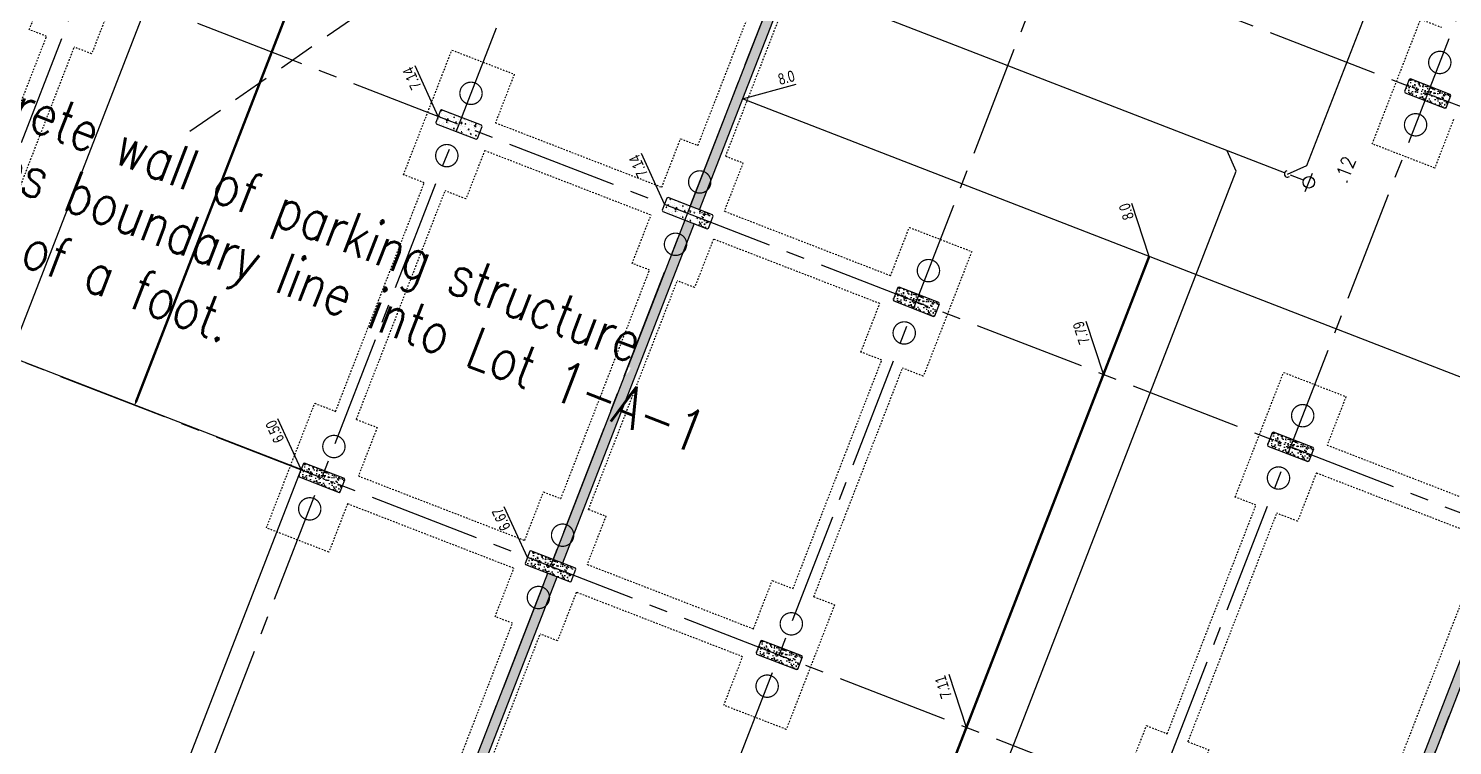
# Model space of a CAD drawing. Header units: feet. Extents: x 308 to 1449, y -4548 to -3843.
# Drawn here: x 907.7 to 1003.5, y -4354.4 to -4306.2 of the extents above; entities that cross this region are included whole.
import ezdxf

# ---------------------------------------------------------------- set-up
doc = ezdxf.new("R2010")
doc.units = ezdxf.units.FT
doc.header["$LTSCALE"] = 10
doc.header["$MEASUREMENT"] = 0
for name, pattern in [('CENTER2', [1.125, 0.75, -0.125, 0.125, -0.125]), ('HIDDEN', [0.375, 0.25, -0.125]), ('HIDDEN2', [0.1875, 0.125, -0.0625])]:
    doc.linetypes.add(name, pattern=pattern)
doc.layers.get('0').update_dxf_attribs({"linetype": 'CONTINUOUS'})
doc.layers.add('alta hide', color=16, linetype='CONTINUOUS', plot=False)
doc.layers.add('g-anno-inv notes', color=1, linetype='CONTINUOUS', plot=False)
for name, color, linetype in [('auger pile', 1, 'CONTINUOUS'), ('conc. wall', 7, 'CONTINUOUS'), ('GRID', 30, 'CENTER2'), ('Mat Footing Dewatering Pump', 80, 'CONTINUOUS'), ('p-ftg.', 4, 'HIDDEN2'), ('p-sanr-pipe', 5, 'CONTINUOUS'), ('p-sanr-symb', 3, 'CONTINUOUS'), ('slabedge', 6, 'CONTINUOUS')]:
    doc.layers.add(name, color=color, linetype=linetype)
doc.styles.add('dimwall', font='arial.ttf', dxfattribs={"width": 0.75, "height": 9})
doc.styles.add('s3', font='simplex.shx', dxfattribs={"width": 0.9, "height": 0.115})
doc.styles.add('STAN', font='ROMANS.SHX', dxfattribs={"width": 0.8})
pattern_1 = [(50, (1448.896, 3227.727), (7.172602, -0.627521), [0.75, -8.25]), (355, (1448.896, 3227.727), (-1.387513, 7.521921), [0.6, -6.6]), (100.4514, (1449.4935, 3227.675), (5.785094, 6.894395), [0.637402, -7.011421]), (46.1842, (1448.896, 3229.727), (10.67241, -1.65519), [1.125, -12.375]), (96.6356, (1449.785, 3229.589), (9.346627, 9.74118), [0.956103, -10.51713]), (351.1842, (1448.896, 3229.727), (9.34662, 9.741186), [0.9, -9.9]), (21, (1449.896, 3229.227), (5.96907, -4.026189), [0.75, -8.25]), (326, (1449.896, 3229.227), (2.433153, 7.2515), [0.6, -6.6]), (71.4514, (1450.393, 3228.8916), (8.402226, 3.225305), [0.637402, -7.011421]), (37.5, (1448.8958, 3227.727), (0.1215986, 3.3289385), [0, -6.52, 0, -6.7, 0, -6.625]), (7.5, (1448.8958, 3227.727), (2.6306954, 3.944117), [0, -3.82, 0, -6.37, 0, -2.525]), (327.5, (1446.6658, 3227.727), (5.3382244, -0.2255487), [0, -2.5, 0, -7.8, 0, -10.35]), (317.5, (1445.6658, 3227.727), (5.831862, 1.00105), [0, -3.25, 0, -5.18, 0, -7.35])]

# ---------------------------------------------------------------- blocks, each defined once
blk = doc.blocks.new('p51')
blk.add_line((0, -1), (0, 1))
blk.add_circle((0, 0), 0.576)
blk = doc.blocks.new('A$C2A3944E8')
at = {"layer": 'conc. wall'}
h = blk.add_hatch(dxfattribs=at)
h.set_pattern_fill('AR-CONC', color=256, style=0)
h.set_pattern_definition([(50, (1537.359, 3961.727), (7.172602, -0.627521), [0.75, -8.25]), (355, (1537.359, 3961.727), (-1.387513, 7.521921), [0.6, -6.6]), (100.4514, (1537.9566, 3961.675), (5.785094, 6.894395), [0.637402, -7.011421]), (46.1842, (1537.359, 3963.727), (10.67241, -1.65519), [1.125, -12.375]), (96.6356, (1538.248, 3963.589), (9.346627, 9.74118), [0.956103, -10.51713]), (351.1842, (1537.359, 3963.727), (9.34662, 9.741186), [0.9, -9.9]), (21, (1538.359, 3963.227), (5.96907, -4.026189), [0.75, -8.25]), (326, (1538.359, 3963.227), (2.433153, 7.2515), [0.6, -6.6]), (71.4514, (1538.856, 3962.8916), (8.402226, 3.225305), [0.637402, -7.011421]), (37.5, (1537.3589, 3961.727), (0.1215986, 3.3289385), [0, -6.52, 0, -6.7, 0, -6.625]), (7.5, (1537.359, 3961.727), (2.6306954, 3.944117), [0, -3.82, 0, -6.37, 0, -2.525]), (327.5, (1535.1289, 3961.727), (5.3382244, -0.2255487), [0, -2.5, 0, -7.8, 0, -10.35]), (317.5, (1534.129, 3961.727), (5.831862, 1.00105), [0, -3.25, 0, -5.18, 0, -7.35])])
h.paths.add_polyline_path([(2172.702481, 1248.262432), (2167.452481, 1248.262432), (2166.702481, 1247.512432), (2166.702481, 1230.262432), (2172.702481, 1230.262432)])
h.paths.add_polyline_path([(2178.702481, 1247.512432), (2177.952481, 1248.262432), (2172.702481, 1248.262432), (2172.702481, 1230.262432), (2178.702481, 1230.262432)])
h.paths.add_polyline_path([(2178.702481, 1230.262432), (2172.702481, 1230.262432), (2172.702481, 1212.262432), (2177.952481, 1212.262432), (2178.702481, 1213.012432)])
h.paths.add_polyline_path([(2172.702481, 1230.262432), (2166.702481, 1230.262432), (2166.702481, 1213.012432), (2167.452481, 1212.262432), (2172.702481, 1212.262432)])
h = blk.add_hatch(dxfattribs=at)
h.set_pattern_fill('AR-CONC', color=256, style=0)
h.set_pattern_definition([(50, (1843.359, 3961.727), (7.172602, -0.627521), [0.75, -8.25]), (355, (1843.359, 3961.727), (-1.387513, 7.521921), [0.6, -6.6]), (100.4514, (1843.9566, 3961.675), (5.785094, 6.894395), [0.637402, -7.011421]), (46.1842, (1843.359, 3963.727), (10.67241, -1.65519), [1.125, -12.375]), (96.6356, (1844.248, 3963.589), (9.346627, 9.74118), [0.956103, -10.51713]), (351.1842, (1843.359, 3963.727), (9.34662, 9.741186), [0.9, -9.9]), (21, (1844.359, 3963.227), (5.96907, -4.026189), [0.75, -8.25]), (326, (1844.359, 3963.227), (2.433153, 7.2515), [0.6, -6.6]), (71.4514, (1844.856, 3962.8916), (8.402226, 3.225305), [0.637402, -7.011421]), (37.5, (1843.3589, 3961.727), (0.1215986, 3.3289385), [0, -6.52, 0, -6.7, 0, -6.625]), (7.5, (1843.359, 3961.727), (2.6306954, 3.944117), [0, -3.82, 0, -6.37, 0, -2.525]), (327.5, (1841.1289, 3961.727), (5.3382244, -0.2255487), [0, -2.5, 0, -7.8, 0, -10.35]), (317.5, (1840.129, 3961.727), (5.831862, 1.00105), [0, -3.25, 0, -5.18, 0, -7.35])])
h.paths.add_polyline_path([(2478.702481, 1248.262432), (2473.452481, 1248.262432), (2472.702481, 1247.512432), (2472.702481, 1230.262432), (2478.702481, 1230.262432)])
h.paths.add_polyline_path([(2484.702481, 1247.512432), (2483.952481, 1248.262432), (2478.702481, 1248.262432), (2478.702481, 1230.262432), (2484.702481, 1230.262432)])
h.paths.add_polyline_path([(2484.702481, 1230.262432), (2478.702481, 1230.262432), (2478.702481, 1212.262432), (2483.952481, 1212.262432), (2484.702481, 1213.012432)])
h.paths.add_polyline_path([(2478.702481, 1230.262432), (2472.702481, 1230.262432), (2472.702481, 1213.012432), (2473.452481, 1212.262432), (2478.702481, 1212.262432)])
h = blk.add_hatch(dxfattribs=at)
h.set_pattern_fill('AR-CONC', color=256, style=0)
h.set_pattern_definition(pattern_1)
h.paths.add_polyline_path([(1872.702481, 1032.262432), (1872.702481, 1024.262432), (1884.702481, 1024.262432, -0.2807764064), (1889.579375, 1032.262432)])
h.paths.add_polyline_path([(1889.579375, 1032.262432, 0.2807764064), (1884.702481, 1024.262432), (1902.702481, 1024.262432, 0.2807764064), (1897.825586, 1032.262432)])
h.paths.add_polyline_path([(1897.825586, 1032.262432, -0.2807764064), (1902.702481, 1024.262432), (1920.702481, 1024.262432), (1920.702481, 1032.262432)])
h.paths.add_polyline_path([(1962.839592, 1024.262432), (1962.839592, 1032.262432), (1920.702481, 1032.262432), (1920.702481, 1024.262432)])
h.paths.add_polyline_path([(2089.921776, 1024.262432), (2089.921776, 1032.262432), (1962.839592, 1032.262432), (1962.839592, 1024.262432)])
h.paths.add_polyline_path([(2118.702481, 1024.262432), (2118.702481, 1032.262432), (2089.921776, 1032.262432), (2089.921776, 1024.262432)])
h.paths.add_polyline_path([(2136.702481, 1024.262432, -0.2807764064), (2141.579375, 1032.262432), (2118.702481, 1032.262432), (2118.702481, 1024.262432)])
h.paths.add_polyline_path([(2154.702481, 1024.262432, 0.2807764064), (2149.825586, 1032.262432), (2141.579375, 1032.262432, 0.2807764064), (2136.702481, 1024.262432)])
h.paths.add_polyline_path([(2166.702481, 1024.262432), (2166.702481, 1032.262432), (2149.825586, 1032.262432, -0.2807764064), (2154.702481, 1024.262432)])
h.paths.add_polyline_path([(2178.702481, 1032.262432), (2178.702481, 1024.262432), (2190.702481, 1024.262432, -0.2807764064), (2195.579375, 1032.262432)])
h.paths.add_polyline_path([(2208.702481, 1024.262432, 0.2807764064), (2203.825586, 1032.262432), (2195.579375, 1032.262432, 0.2807764064), (2190.702481, 1024.262432)])
h.paths.add_polyline_path([(2345.630316, 1024.262432), (2345.630316, 1029.949149, -0.1832236295), (2337.643242, 1032.262432), (2203.825586, 1032.262432, -0.2807764064), (2208.702481, 1024.262432)])
h.paths.add_polyline_path([(2442.702481, 1024.262432, -0.2807764064), (2447.579375, 1032.262432), (2345.630316, 1032.262432), (2345.630316, 1024.262432)])
h.paths.add_polyline_path([(2460.702481, 1024.262432, 0.2807764064), (2455.825586, 1032.262432), (2447.579375, 1032.262432, 0.2807764064), (2442.702481, 1024.262432)])
h.paths.add_polyline_path([(2472.702481, 1024.262432), (2472.702481, 1032.262432), (2455.825586, 1032.262432, -0.2807764064), (2460.702481, 1024.262432)])
h.paths.add_polyline_path([(1960.862303, 1032.283228), (1960.862303, 1056.403036), (1947.067624, 1056.403036), (1947.067624, 1032.283228)], flags=9)
h.paths.add_polyline_path([(2087.944487, 1031.77858), (2087.944487, 1055.898388), (2074.149808, 1055.898388), (2074.149808, 1031.77858)], flags=9)
h = blk.add_hatch(dxfattribs=at)
h.set_pattern_fill('AR-CONC', color=256, style=0)
h.set_pattern_definition([(50, (1537.359, 3763.727), (7.172602, -0.627521), [0.75, -8.25]), (355, (1537.359, 3763.727), (-1.387513, 7.521921), [0.6, -6.6]), (100.4514, (1537.9566, 3763.675), (5.785094, 6.894395), [0.637402, -7.011421]), (46.1842, (1537.359, 3765.727), (10.67241, -1.65519), [1.125, -12.375]), (96.6356, (1538.248, 3765.589), (9.346627, 9.74118), [0.956103, -10.51713]), (351.1842, (1537.359, 3765.727), (9.34662, 9.741186), [0.9, -9.9]), (21, (1538.359, 3765.227), (5.96907, -4.026189), [0.75, -8.25]), (326, (1538.359, 3765.227), (2.433153, 7.2515), [0.6, -6.6]), (71.4514, (1538.856, 3764.8916), (8.402226, 3.225305), [0.637402, -7.011421]), (37.5, (1537.3589, 3763.727), (0.1215986, 3.3289385), [0, -6.52, 0, -6.7, 0, -6.625]), (7.5, (1537.359, 3763.727), (2.6306954, 3.944117), [0, -3.82, 0, -6.37, 0, -2.525]), (327.5, (1535.1289, 3763.727), (5.3382244, -0.2255487), [0, -2.5, 0, -7.8, 0, -10.35]), (317.5, (1534.129, 3763.727), (5.831862, 1.00105), [0, -3.25, 0, -5.18, 0, -7.35])])
h.paths.add_polyline_path([(2172.702481, 1050.262432), (2167.452481, 1050.262432), (2166.702481, 1049.512432), (2166.702481, 1032.262432), (2172.702481, 1032.262432)])
h.paths.add_polyline_path([(2178.702481, 1049.512432), (2177.952481, 1050.262432), (2172.702481, 1050.262432), (2172.702481, 1032.262432), (2178.702481, 1032.262432)])
h.paths.add_polyline_path([(2178.702481, 1032.262432), (2172.702481, 1032.262432), (2172.702481, 1014.262432), (2177.952481, 1014.262432), (2178.702481, 1015.012432)])
h.paths.add_polyline_path([(2172.702481, 1032.262432), (2166.702481, 1032.262432), (2166.702481, 1015.012432), (2167.452481, 1014.262432), (2172.702481, 1014.262432)])
h = blk.add_hatch(dxfattribs=at)
h.set_pattern_fill('AR-CONC', color=256, style=0)
h.set_pattern_definition([(50, (1843.359, 3763.727), (7.172602, -0.627521), [0.75, -8.25]), (355, (1843.359, 3763.727), (-1.387513, 7.521921), [0.6, -6.6]), (100.4514, (1843.9566, 3763.675), (5.785094, 6.894395), [0.637402, -7.011421]), (46.1842, (1843.359, 3765.727), (10.67241, -1.65519), [1.125, -12.375]), (96.6356, (1844.248, 3765.589), (9.346627, 9.74118), [0.956103, -10.51713]), (351.1842, (1843.359, 3765.727), (9.34662, 9.741186), [0.9, -9.9]), (21, (1844.359, 3765.227), (5.96907, -4.026189), [0.75, -8.25]), (326, (1844.359, 3765.227), (2.433153, 7.2515), [0.6, -6.6]), (71.4514, (1844.856, 3764.8916), (8.402226, 3.225305), [0.637402, -7.011421]), (37.5, (1843.3589, 3763.727), (0.1215986, 3.3289385), [0, -6.52, 0, -6.7, 0, -6.625]), (7.5, (1843.359, 3763.727), (2.6306954, 3.944117), [0, -3.82, 0, -6.37, 0, -2.525]), (327.5, (1841.1289, 3763.727), (5.3382244, -0.2255487), [0, -2.5, 0, -7.8, 0, -10.35]), (317.5, (1840.129, 3763.727), (5.831862, 1.00105), [0, -3.25, 0, -5.18, 0, -7.35])])
h.paths.add_polyline_path([(2478.702481, 1050.262432), (2473.452481, 1050.262432), (2472.702481, 1049.512432), (2472.702481, 1032.262432), (2478.702481, 1032.262432)])
h.paths.add_polyline_path([(2484.702481, 1049.512432), (2483.952481, 1050.262432), (2478.702481, 1050.262432), (2478.702481, 1032.262432), (2484.702481, 1032.262432)])
h.paths.add_polyline_path([(2484.702481, 1032.262432), (2478.702481, 1032.262432), (2478.702481, 1014.262432), (2483.952481, 1014.262432), (2484.702481, 1015.012432)])
h.paths.add_polyline_path([(2478.702481, 1032.262432), (2472.702481, 1032.262432), (2472.702481, 1015.012432), (2473.452481, 1014.262432), (2478.702481, 1014.262432)])
h = blk.add_hatch(dxfattribs=at)
h.set_pattern_fill('AR-CONC', color=256, style=0)
h.set_pattern_definition(pattern_1)
h.paths.add_polyline_path([(2501.579375, 1032.262432), (2484.702481, 1032.262432), (2484.702481, 1024.262432), (2496.702481, 1024.262432, -0.2807764064)])
h.paths.add_polyline_path([(2509.825586, 1032.262432), (2501.579375, 1032.262432, 0.2807764064), (2496.702481, 1024.262432), (2514.702481, 1024.262432, 0.2807764064)])
h.paths.add_polyline_path([(2753.579375, 1032.262432), (2509.825586, 1032.262432, -0.2807764064), (2514.702481, 1024.262432), (2748.702481, 1024.262432, -0.2807764064)])
h.paths.add_polyline_path([(2761.825586, 1032.262432), (2753.579375, 1032.262432, 0.2807764064), (2748.702481, 1024.262432), (2766.702481, 1024.262432, 0.2807764064)])
h.paths.add_polyline_path([(2778.702481, 1032.262432), (2761.825586, 1032.262432, -0.2807764064), (2766.702481, 1024.262432), (2778.702481, 1024.262432)])
h = blk.add_hatch(dxfattribs=at)
h.set_pattern_fill('AR-CONC', color=256, style=0)
h.set_pattern_definition([(50, (1537.359, 3565.727), (7.172602, -0.627521), [0.75, -8.25]), (355, (1537.359, 3565.727), (-1.387513, 7.521921), [0.6, -6.6]), (100.4514, (1537.9566, 3565.675), (5.785094, 6.894395), [0.637402, -7.011421]), (46.1842, (1537.359, 3567.727), (10.67241, -1.65519), [1.125, -12.375]), (96.6356, (1538.248, 3567.589), (9.346627, 9.74118), [0.956103, -10.51713]), (351.1842, (1537.359, 3567.727), (9.34662, 9.741186), [0.9, -9.9]), (21, (1538.359, 3567.227), (5.96907, -4.026189), [0.75, -8.25]), (326, (1538.359, 3567.227), (2.433153, 7.2515), [0.6, -6.6]), (71.4514, (1538.856, 3566.8916), (8.402226, 3.225305), [0.637402, -7.011421]), (37.5, (1537.3589, 3565.727), (0.1215986, 3.3289385), [0, -6.52, 0, -6.7, 0, -6.625]), (7.5, (1537.359, 3565.727), (2.6306954, 3.944117), [0, -3.82, 0, -6.37, 0, -2.525]), (327.5, (1535.1289, 3565.727), (5.3382244, -0.2255487), [0, -2.5, 0, -7.8, 0, -10.35]), (317.5, (1534.129, 3565.727), (5.831862, 1.00105), [0, -3.25, 0, -5.18, 0, -7.35])])
h.paths.add_polyline_path([(2172.702481, 852.262432), (2167.452481, 852.262432), (2166.702481, 851.512432), (2166.702481, 834.262432), (2172.702481, 834.262432)])
h.paths.add_polyline_path([(2178.702481, 851.512432), (2177.952481, 852.262432), (2172.702481, 852.262432), (2172.702481, 834.262432), (2178.702481, 834.262432)])
h.paths.add_polyline_path([(2178.702481, 834.262432), (2172.702481, 834.262432), (2172.702481, 816.262432), (2177.952481, 816.262432), (2178.702481, 817.012432)])
h.paths.add_polyline_path([(2172.702481, 834.262432), (2166.702481, 834.262432), (2166.702481, 817.012432), (2167.452481, 816.262432), (2172.702481, 816.262432)])
h = blk.add_hatch(dxfattribs=at)
h.set_pattern_fill('AR-CONC', color=256, style=0)
h.set_pattern_definition([(50, (1843.359, 3565.727), (7.172602, -0.627521), [0.75, -8.25]), (355, (1843.359, 3565.727), (-1.387513, 7.521921), [0.6, -6.6]), (100.4514, (1843.9566, 3565.675), (5.785094, 6.894395), [0.637402, -7.011421]), (46.1842, (1843.359, 3567.727), (10.67241, -1.65519), [1.125, -12.375]), (96.6356, (1844.248, 3567.589), (9.346627, 9.74118), [0.956103, -10.51713]), (351.1842, (1843.359, 3567.727), (9.34662, 9.741186), [0.9, -9.9]), (21, (1844.359, 3567.227), (5.96907, -4.026189), [0.75, -8.25]), (326, (1844.359, 3567.227), (2.433153, 7.2515), [0.6, -6.6]), (71.4514, (1844.856, 3566.8916), (8.402226, 3.225305), [0.637402, -7.011421]), (37.5, (1843.3589, 3565.727), (0.1215986, 3.3289385), [0, -6.52, 0, -6.7, 0, -6.625]), (7.5, (1843.359, 3565.727), (2.6306954, 3.944117), [0, -3.82, 0, -6.37, 0, -2.525]), (327.5, (1841.1289, 3565.727), (5.3382244, -0.2255487), [0, -2.5, 0, -7.8, 0, -10.35]), (317.5, (1840.129, 3565.727), (5.831862, 1.00105), [0, -3.25, 0, -5.18, 0, -7.35])])
h.paths.add_polyline_path([(2478.702481, 852.262432), (2473.452481, 852.262432), (2472.702481, 851.512432), (2472.702481, 834.262432), (2478.702481, 834.262432)])
h.paths.add_polyline_path([(2484.702481, 851.512432), (2483.952481, 852.262432), (2478.702481, 852.262432), (2478.702481, 834.262432), (2484.702481, 834.262432)])
h.paths.add_polyline_path([(2484.702481, 834.262432), (2478.702481, 834.262432), (2478.702481, 816.262432), (2483.952481, 816.262432), (2484.702481, 817.012432)])
h.paths.add_polyline_path([(2478.702481, 834.262432), (2472.702481, 834.262432), (2472.702481, 817.012432), (2473.452481, 816.262432), (2478.702481, 816.262432)])
h = blk.add_hatch(dxfattribs=at)
h.set_pattern_fill('AR-CONC', color=256, style=0)
h.set_pattern_definition([(50, (1843.359, 3241.727), (7.172602, -0.627521), [0.75, -8.25]), (355, (1843.359, 3241.727), (-1.387513, 7.521921), [0.6, -6.6]), (100.4514, (1843.9566, 3241.675), (5.785094, 6.894395), [0.637402, -7.011421]), (46.1842, (1843.359, 3243.727), (10.67241, -1.65519), [1.125, -12.375]), (96.6356, (1844.248, 3243.589), (9.346627, 9.74118), [0.956103, -10.51713]), (351.1842, (1843.359, 3243.727), (9.34662, 9.741186), [0.9, -9.9]), (21, (1844.359, 3243.227), (5.96907, -4.026189), [0.75, -8.25]), (326, (1844.359, 3243.227), (2.433153, 7.2515), [0.6, -6.6]), (71.4514, (1844.856, 3242.8916), (8.402226, 3.225305), [0.637402, -7.011421]), (37.5, (1843.3589, 3241.727), (0.1215986, 3.3289385), [0, -6.52, 0, -6.7, 0, -6.625]), (7.5, (1843.359, 3241.727), (2.6306954, 3.944117), [0, -3.82, 0, -6.37, 0, -2.525]), (327.5, (1841.1289, 3241.727), (5.3382244, -0.2255487), [0, -2.5, 0, -7.8, 0, -10.35]), (317.5, (1840.129, 3241.727), (5.831862, 1.00105), [0, -3.25, 0, -5.18, 0, -7.35])])
h.paths.add_polyline_path([(2478.702481, 528.262432), (2473.452481, 528.262432), (2472.702481, 527.512432), (2472.702481, 510.262432), (2478.702481, 510.262432)])
h.paths.add_polyline_path([(2484.702481, 527.512432), (2483.952481, 528.262432), (2478.702481, 528.262432), (2478.702481, 510.262432), (2484.702481, 510.262432)])
h.paths.add_polyline_path([(2484.702481, 510.262432), (2478.702481, 510.262432), (2478.702481, 492.262432), (2483.952481, 492.262432), (2484.702481, 493.012432)])
h.paths.add_polyline_path([(2478.702481, 510.262432), (2472.702481, 510.262432), (2472.702481, 493.012432), (2473.452481, 492.262432), (2478.702481, 492.262432)])
h = blk.add_hatch(dxfattribs=at)
h.set_pattern_fill('AR-CONC', color=256, style=0)
h.set_pattern_definition([(50, (2149.359, 3241.727), (7.172602, -0.627521), [0.75, -8.25]), (355, (2149.359, 3241.727), (-1.387513, 7.521921), [0.6, -6.6]), (100.4514, (2149.9566, 3241.675), (5.785094, 6.894395), [0.637402, -7.011421]), (46.1842, (2149.359, 3243.727), (10.67241, -1.65519), [1.125, -12.375]), (96.6356, (2150.248, 3243.589), (9.346627, 9.74118), [0.956103, -10.51713]), (351.1842, (2149.359, 3243.727), (9.34662, 9.741186), [0.9, -9.9]), (21, (2150.359, 3243.227), (5.96907, -4.026189), [0.75, -8.25]), (326, (2150.359, 3243.227), (2.433153, 7.2515), [0.6, -6.6]), (71.4514, (2150.856, 3242.8916), (8.402226, 3.225305), [0.637402, -7.011421]), (37.5, (2149.3589, 3241.727), (0.1215986, 3.3289385), [0, -6.52, 0, -6.7, 0, -6.625]), (7.5, (2149.359, 3241.727), (2.6306954, 3.944117), [0, -3.82, 0, -6.37, 0, -2.525]), (327.5, (2147.1289, 3241.727), (5.3382244, -0.2255487), [0, -2.5, 0, -7.8, 0, -10.35]), (317.5, (2146.129, 3241.727), (5.831862, 1.00105), [0, -3.25, 0, -5.18, 0, -7.35])])
h.paths.add_polyline_path([(2784.702481, 528.262432), (2779.452481, 528.262432), (2778.702481, 527.512432), (2778.702481, 510.262432), (2784.702481, 510.262432)])
h.paths.add_polyline_path([(2790.702481, 527.512432), (2789.952481, 528.262432), (2784.702481, 528.262432), (2784.702481, 510.262432), (2790.702481, 510.262432)])
h.paths.add_polyline_path([(2790.702481, 510.262432), (2784.702481, 510.262432), (2784.702481, 492.262432), (2789.952481, 492.262432), (2790.702481, 493.012432)])
h.paths.add_polyline_path([(2784.702481, 510.262432), (2778.702481, 510.262432), (2778.702481, 493.012432), (2779.452481, 492.262432), (2784.702481, 492.262432)])
h = blk.add_hatch(dxfattribs=at)
h.set_pattern_fill('AR-CONC', color=256, style=0)
h.set_pattern_definition([(50, (1448.896, 3235.727), (7.172602, -0.627521), [0.75, -8.25]), (355, (1448.896, 3235.727), (-1.387513, 7.521921), [0.6, -6.6]), (100.4514, (1449.4935, 3235.675), (5.785094, 6.894395), [0.637402, -7.011421]), (46.1842, (1448.896, 3237.727), (10.67241, -1.65519), [1.125, -12.375]), (96.6356, (1449.785, 3237.589), (9.346627, 9.74118), [0.956103, -10.51713]), (351.1842, (1448.896, 3237.727), (9.34662, 9.741186), [0.9, -9.9]), (21, (1449.896, 3237.227), (5.96907, -4.026189), [0.75, -8.25]), (326, (1449.896, 3237.227), (2.433153, 7.2515), [0.6, -6.6]), (71.4514, (1450.393, 3236.8916), (8.402226, 3.225305), [0.637402, -7.011421]), (37.5, (1448.8958, 3235.727), (0.1215986, 3.3289385), [0, -6.52, 0, -6.7, 0, -6.625]), (7.5, (1448.8958, 3235.727), (2.6306954, 3.944117), [0, -3.82, 0, -6.37, 0, -2.525]), (327.5, (1446.6658, 3235.727), (5.3382244, -0.2255487), [0, -2.5, 0, -7.8, 0, -10.35]), (317.5, (1445.6658, 3235.727), (5.831862, 1.00105), [0, -3.25, 0, -5.18, 0, -7.35])])
h.paths.add_polyline_path([(2241.974281, 312.262432), (2241.974281, 320.262432), (2199.702481, 320.262432), (2199.702481, 312.262432)])
h.paths.add_polyline_path([(2241.974281, 320.262432), (2241.974281, 312.262432), (2374.029402, 312.262432), (2374.029402, 320.262432)])
h.paths.add_polyline_path([(2374.029402, 312.262432), (2473.452481, 312.262432), (2472.702481, 313.012432), (2472.702481, 317.554228, -0.0954166667), (2470.640223, 320.262432), (2374.029402, 320.262432)])
at = {"layer": 'auger pile', "const_width": 1}
for points in [[(2154.702481, 1230.262432, 1), (2136.702481, 1230.262432, 1)], [(2190.702481, 1230.262432, -1), (2208.702481, 1230.262432, -1)], [(2460.702481, 1230.262432, 1), (2442.702481, 1230.262432, 1)], [(2496.702481, 1230.262432, -1), (2514.702481, 1230.262432, -1)], [(2154.702481, 1032.262432, 1), (2136.702481, 1032.262432, 1)], [(2190.702481, 1032.262432, -1), (2208.702481, 1032.262432, -1)], [(2460.702481, 1032.262432, 1), (2442.702481, 1032.262432, 1)], [(2496.702481, 1032.262432, -1), (2514.702481, 1032.262432, -1)], [(2154.702481, 834.262432, 1), (2136.702481, 834.262432, 1)], [(2190.702481, 834.262432, -1), (2208.702481, 834.262432, -1)], [(2460.702481, 834.262432, 1), (2442.702481, 834.262432, 1)], [(2496.702481, 834.262432, -1), (2514.702481, 834.262432, -1)], [(2460.702481, 510.262432, 1), (2442.702481, 510.262432, 1)], [(2496.702481, 510.262432, -1), (2514.702481, 510.262432, -1)], [(2766.702481, 510.262432, 1), (2748.702481, 510.262432, 1)], [(2802.702481, 510.262432, -1), (2820.702481, 510.262432, -1)]]:
    blk.add_lwpolyline(points, format="xyb", close=True, dxfattribs=at)
at = {"layer": 'conc. wall'}
for p, q in [((1872.702481, 1032.262432), (2166.702481, 1032.262432)), ((1872.702481, 1024.262432), (2166.702481, 1024.262432)), ((2472.702481, 1032.262432), (2178.702481, 1032.262432)), ((2472.702481, 1024.262432), (2178.702481, 1024.262432)), ((2484.702481, 1032.262432), (2778.702481, 1032.262432)), ((2484.702481, 1024.262432), (2778.702481, 1024.262432)), ((2177.952481, 312.262432), (2473.452481, 312.262432)), ((2178.702481, 320.262432), (2472.702481, 320.262432))]:
    blk.add_line(p, q, dxfattribs=at)
for points in [[(2166.702481, 1247.512432), (2166.702481, 1213.012432), (2167.452481, 1212.262432), (2177.952481, 1212.262432), (2178.702481, 1213.012432), (2178.702481, 1247.512432), (2177.952481, 1248.262432), (2167.452481, 1248.262432)], [(2472.702481, 1247.512432), (2472.702481, 1213.012432), (2473.452481, 1212.262432), (2483.952481, 1212.262432), (2484.702481, 1213.012432), (2484.702481, 1247.512432), (2483.952481, 1248.262432), (2473.452481, 1248.262432)], [(2166.702481, 1051.512432), (2166.702481, 1013.012432), (2167.452481, 1012.262432), (2177.952481, 1012.262432), (2178.702481, 1013.012432), (2178.702481, 1051.512432), (2177.952481, 1052.262432), (2167.452481, 1052.262432)], [(2472.702481, 1051.512432), (2472.702481, 1013.012432), (2473.452481, 1012.262432), (2483.952481, 1012.262432), (2484.702481, 1013.012432), (2484.702481, 1051.512432), (2483.952481, 1052.262432), (2473.452481, 1052.262432)], [(2166.702481, 851.512432), (2166.702481, 817.012432), (2167.452481, 816.262432), (2177.952481, 816.262432), (2178.702481, 817.012432), (2178.702481, 851.512432), (2177.952481, 852.262432), (2167.452481, 852.262432)], [(2472.702481, 851.512432), (2472.702481, 817.012432), (2473.452481, 816.262432), (2483.952481, 816.262432), (2484.702481, 817.012432), (2484.702481, 851.512432), (2483.952481, 852.262432), (2473.452481, 852.262432)], [(2472.702481, 527.512432), (2472.702481, 493.012432), (2473.452481, 492.262432), (2483.952481, 492.262432), (2484.702481, 493.012432), (2484.702481, 527.512432), (2483.952481, 528.262432), (2473.452481, 528.262432)], [(2778.702481, 527.512432), (2778.702481, 493.012432), (2779.452481, 492.262432), (2789.952481, 492.262432), (2790.702481, 493.012432), (2790.702481, 527.512432), (2789.952481, 528.262432), (2779.452481, 528.262432)]]:
    blk.add_lwpolyline(points, close=True, dxfattribs=at)
at = {"layer": 'p-ftg.'}
for p, q in [((2424.702481, 1581.262432), (2466.702481, 1581.262432)), ((2424.702481, 1566.262432), (2424.702481, 1581.262432)), ((2226.702481, 1566.262432), (2424.702481, 1566.262432)), ((2226.702481, 1542.262432), (2424.702481, 1542.262432)), ((2424.702481, 1527.262432), (2424.702481, 1542.262432)), ((2532.702481, 1527.262432), (2424.702481, 1527.262432)), ((2226.702481, 1239.262432), (2424.702481, 1239.262432)), ((2226.702481, 1221.262432), (2424.702481, 1221.262432)), ((2160.702481, 1203.262432), (2160.702481, 1059.262432)), ((2184.702481, 1203.262432), (2184.702481, 1059.262432)), ((2466.702481, 1203.262432), (2466.702481, 1059.262432)), ((2490.702481, 1203.262432), (2490.702481, 1059.262432)), ((1920.702481, 1044.262432), (2118.702481, 1044.262432)), ((2226.702481, 1044.262432), (2424.702481, 1044.262432)), ((2532.702481, 1044.262432), (2730.702481, 1044.262432)), ((1920.702481, 1020.262432), (2118.702481, 1020.262432)), ((2226.702481, 1020.262432), (2424.702481, 1020.262432)), ((2532.702481, 1020.262432), (2730.702481, 1020.262432)), ((2160.702481, 861.262432), (2160.702481, 1005.262432)), ((2184.702481, 861.262432), (2184.702481, 1005.262432)), ((2466.702481, 861.262432), (2466.702481, 1005.262432)), ((2490.702481, 861.262432), (2490.702481, 1005.262432)), ((2226.702481, 843.262432), (2424.702481, 843.262432)), ((2226.702481, 825.262432), (2424.702481, 825.262432)), ((2226.702481, 519.262432), (2424.702481, 519.262432)), ((2226.702481, 501.262432), (2424.702481, 501.262432)), ((2466.702481, 483.262432), (2466.702481, 351.262432)), ((2490.702481, 483.262432), (2490.702481, 351.262432)), ((2199.702481, 336.262432), (2451.702481, 336.262432))]:
    blk.add_line(p, q, dxfattribs=at)
for points in [[(2118.702481, 1257.262432), (2226.702481, 1257.262432), (2226.702481, 1239.262432)], [(2160.702481, 1203.262432), (2118.702481, 1203.262432), (2118.702481, 1257.262432)], [(2424.702481, 1257.262432), (2532.702481, 1257.262432), (2532.702481, 1203.262432), (2490.702481, 1203.262432)], [(2424.702481, 1239.262432), (2424.702481, 1257.262432)], [(2226.702481, 1221.262432), (2226.702481, 1203.262432), (2184.702481, 1203.262432)], [(2466.702481, 1203.262432), (2424.702481, 1203.262432), (2424.702481, 1221.262432)], [(2118.702481, 1059.262432), (2160.702481, 1059.262432)], [(2118.702481, 1044.262432), (2118.702481, 1059.262432)], [(2184.702481, 1059.262432), (2226.702481, 1059.262432), (2226.702481, 1044.262432)], [(2424.702481, 1059.262432), (2466.702481, 1059.262432)], [(2424.702481, 1044.262432), (2424.702481, 1059.262432)], [(2490.702481, 1059.262432), (2532.702481, 1059.262432), (2532.702481, 1044.262432)], [(2160.702481, 1005.262432), (2118.702481, 1005.262432), (2118.702481, 1020.262432)], [(2226.702481, 1020.262432), (2226.702481, 1005.262432), (2184.702481, 1005.262432)], [(2466.702481, 1005.262432), (2424.702481, 1005.262432), (2424.702481, 1020.262432)], [(2532.702481, 1020.262432), (2532.702481, 1005.262432), (2490.702481, 1005.262432)], [(2118.702481, 861.262432), (2160.702481, 861.262432)], [(2226.702481, 825.262432), (2226.702481, 807.262432), (2118.702481, 807.262432), (2118.702481, 861.262432)], [(2184.702481, 861.262432), (2226.702481, 861.262432), (2226.702481, 843.262432)], [(2424.702481, 861.262432), (2466.702481, 861.262432)], [(2490.702481, 861.262432), (2532.702481, 861.262432), (2532.702481, 807.262432), (2424.702481, 807.262432), (2424.702481, 825.262432)], [(2424.702481, 843.262432), (2424.702481, 861.262432)], [(2118.702481, 537.262432), (2226.702481, 537.262432), (2226.702481, 519.262432)], [(2424.702481, 537.262432), (2532.702481, 537.262432), (2532.702481, 483.262432), (2490.702481, 483.262432)], [(2424.702481, 519.262432), (2424.702481, 537.262432)], [(2730.702481, 537.262432), (2838.702481, 537.262432), (2838.702481, 519.262432)], [(2772.702481, 483.262432), (2730.702481, 483.262432), (2730.702481, 537.262432)], [(2226.702481, 501.262432), (2226.702481, 483.262432), (2184.702481, 483.262432)], [(2466.702481, 483.262432), (2424.702481, 483.262432), (2424.702481, 501.262432)]]:
    blk.add_lwpolyline(points, dxfattribs=at)
at = {"layer": 'slabedge'}
for p, q in [((2172.702481, 1248.262432), (2172.702481, 1524.262432)), ((2172.702481, 1248.262432), (2204.12957, 1280.44492)), ((2478.702481, 1248.262432), (2510.12957, 1280.44492)), ((1866.702481, 1248.262432), (2172.702481, 1248.262432)), ((2172.702481, 1052.262432), (2204.12957, 1084.44492)), ((2478.702481, 1052.262432), (2510.12957, 1084.44492)), ((2580.702481, 320.262432), (2580.702481, 1024.262432)), ((2580.702481, 1024.262432), (2607.513212, 988.14375)), ((2172.702481, 672.262432), (2207.503014, 700.763264)), ((2478.702481, 672.262432), (2513.503014, 700.763264)), ((2580.702481, 672.262432), (2615.503014, 700.763264))]:
    blk.add_line(p, q, dxfattribs=at)
for points in [[(2172.702481, 1392.262432, 0, 12, 0), (2192.041431, 1392.262432, 2, 2, 0), (2886.702481, 1392.262432, 2, 2, 0)], [(540.702481, 672.262432, 0, 12, 0), (560.041431, 672.262432, 2, 2, 0), (2580.702481, 672.262432, 2, 2, 0)]]:
    blk.add_lwpolyline(points, format="xyseb", dxfattribs=at)
at = {"layer": 'slabedge', "style": 'dimwall', "width": 0.75}
for s, rotation, p in [('6.50', 45.926608524, (2190.512002, 1269.365591)), ('7.14', 45.926608524, (2496.512002, 1269.365591)), ('6.67', 45.926608524, (2190.512002, 1073.365591)), ('7.14', 45.926608524, (2496.512002, 1073.365591)), ('8.0', 306.340107478, (2602.12836, 1000.176788)), ('7.11', 39.070461247, (2192.061507, 692.205728)), ('7.79', 39.070461247, (2499.050049, 691.790138)), ('8.0', 39.070461247, (2605.600817, 694.973867))]:
    blk.add_text(s, height=9, rotation=rotation, dxfattribs=at).set_placement(p)

msp = doc.modelspace()

# ---------------------------------------------------------------- linework, layer by layer
at = {"layer": 'GRID'}
for p, q in [((838.084, -4492.157), (955.659, -4189.03)), ((863.256, -4501.921), (980.832, -4198.793)), ((934.579, -4529.585), (1061.733, -4201.764)), ((878.64, -4507.888), (996.215, -4204.76)), ((894.023, -4513.855), (1011.599, -4210.727)), ((919.196, -4523.619), (1036.771, -4220.491)), ((875.868, -4261.702), (1037.756, -4324.495)), ((866.647, -4285.477), (1028.535, -4348.269)), ((857.425, -4309.251), (1019.314, -4372.043))]:
    msp.add_line(p, q, dxfattribs=at)
at = {"layer": 'Mat Footing Dewatering Pump', "linetype": 'HIDDEN'}
msp.add_line((918.578, -4313.096), (981.178, -4269.614), dxfattribs=at)
at = {"layer": 'p-sanr-pipe'}
for p, q in [((993.711, -4315.4), (1010.418, -4272.327)), ((921.861, -4288.614), (904.4, -4333.632)), ((992.21, -4315.901), (922.055, -4288.69)), ((988.96, -4315.777), (988.355, -4314.406)), ((956.729, -4398.875), (988.96, -4315.777)), ((992.404, -4315.976), (993.711, -4315.4)), ((993.483, -4316.395), (992.599, -4316.052))]:
    msp.add_line(p, q, dxfattribs=at)
at = {"layer": 'p-sanr-symb'}
msp.add_arc((992.404, -4315.976), 0.208, 98.8, 308.8, dxfattribs=at)

# ---------------------------------------------------------------- block references
at = {"layer": 'Mat Footing Dewatering Pump', "linetype": 'HIDDEN', "xscale": 0.08333333333333333, "yscale": 0.08333333333333333, "zscale": 0.08333333333333333, "rotation": 68.8}
msp.add_blockref('A$C2A3944E8', (957.561, -4542.294), dxfattribs=at)
at = {"layer": 'p-sanr-symb', "xscale": 0.6666666666666666, "yscale": 0.6666666666666666, "zscale": 0.6666666666666666, "rotation": 338.8000000000001}
msp.add_blockref('p51', (993.841, -4316.533), dxfattribs=at)

# ---------------------------------------------------------------- texts
at = {"layer": 'alta hide', "style": 'STAN', "width": 0.8}
for s, p in [('Concrete wall of parking structure ', (899.526, -4309.809, -4.77)), ('crosses boundary line into Lot 1-A-1', (897.851, -4313.618, -4.77)), ('by 0.2 of a foot.', (896.552, -4317.978, -4.77))]:
    msp.add_text(s, height=2.8, rotation=338.8, dxfattribs=at).set_placement(p)
at = {"layer": 'g-anno-inv notes', "style": 's3', "width": 0.9}
msp.add_text('.12', height=0.92, rotation=68.8, dxfattribs=at).set_placement((996.388, -4316.664))

doc.saveas('drawing.dxf')
